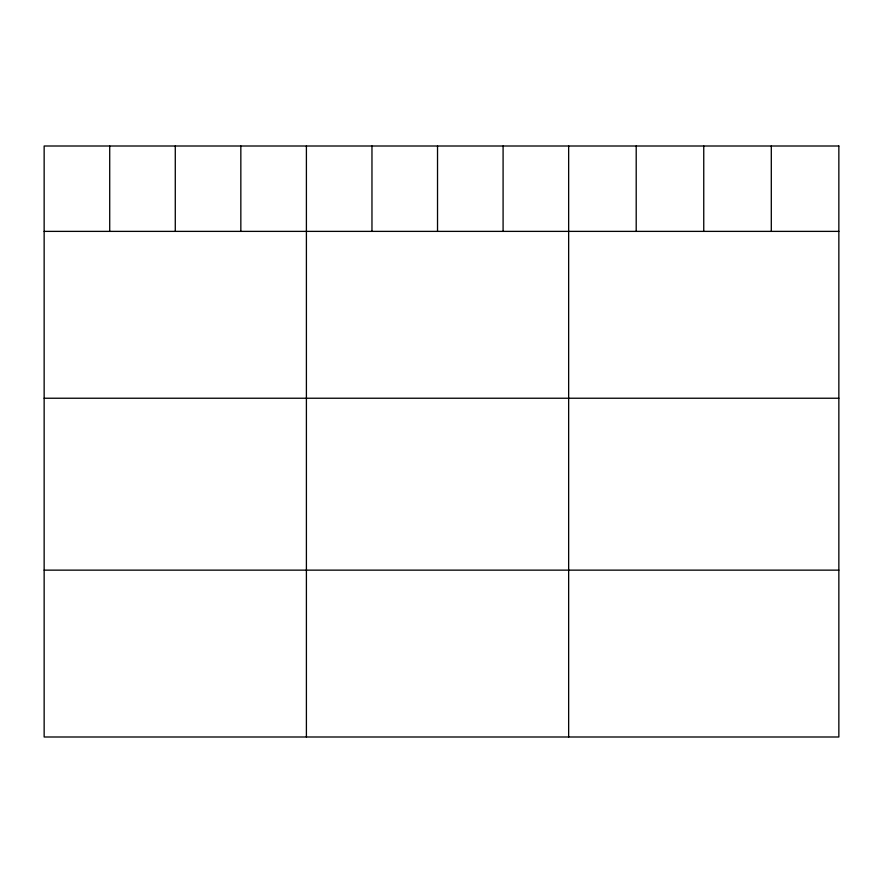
<?xml version="1.0" encoding="UTF-8"?>
<svg xmlns="http://www.w3.org/2000/svg" width="883" height="883" viewBox="0 0 883 883"><rect width="100%" height="100%" fill="white"/><g stroke="black" fill="none" stroke-linecap="round" stroke-linejoin="round"><path stroke-width="1.32" d="M44.15 231.379L838.85 231.379M44.15 398.233L838.85 398.233M44.15 570.142L838.85 570.142M771.3 146.004L771.3 231.379M703.751 146.004L703.751 231.379M636.202 146.004L636.202 231.379M568.652 146.004L568.652 736.996M503.089 146.004L503.089 231.379M437.526 146.004L437.526 231.379M371.964 146.004L371.964 231.379M306.401 146.004L306.401 736.996M240.838 146.004L240.838 231.379M175.276 146.004L175.276 231.379M109.713 146.004L109.713 231.379M838.85 146.004L44.15 146.004L44.15 736.996L838.85 736.996L838.85 146.004"/></g></svg>
